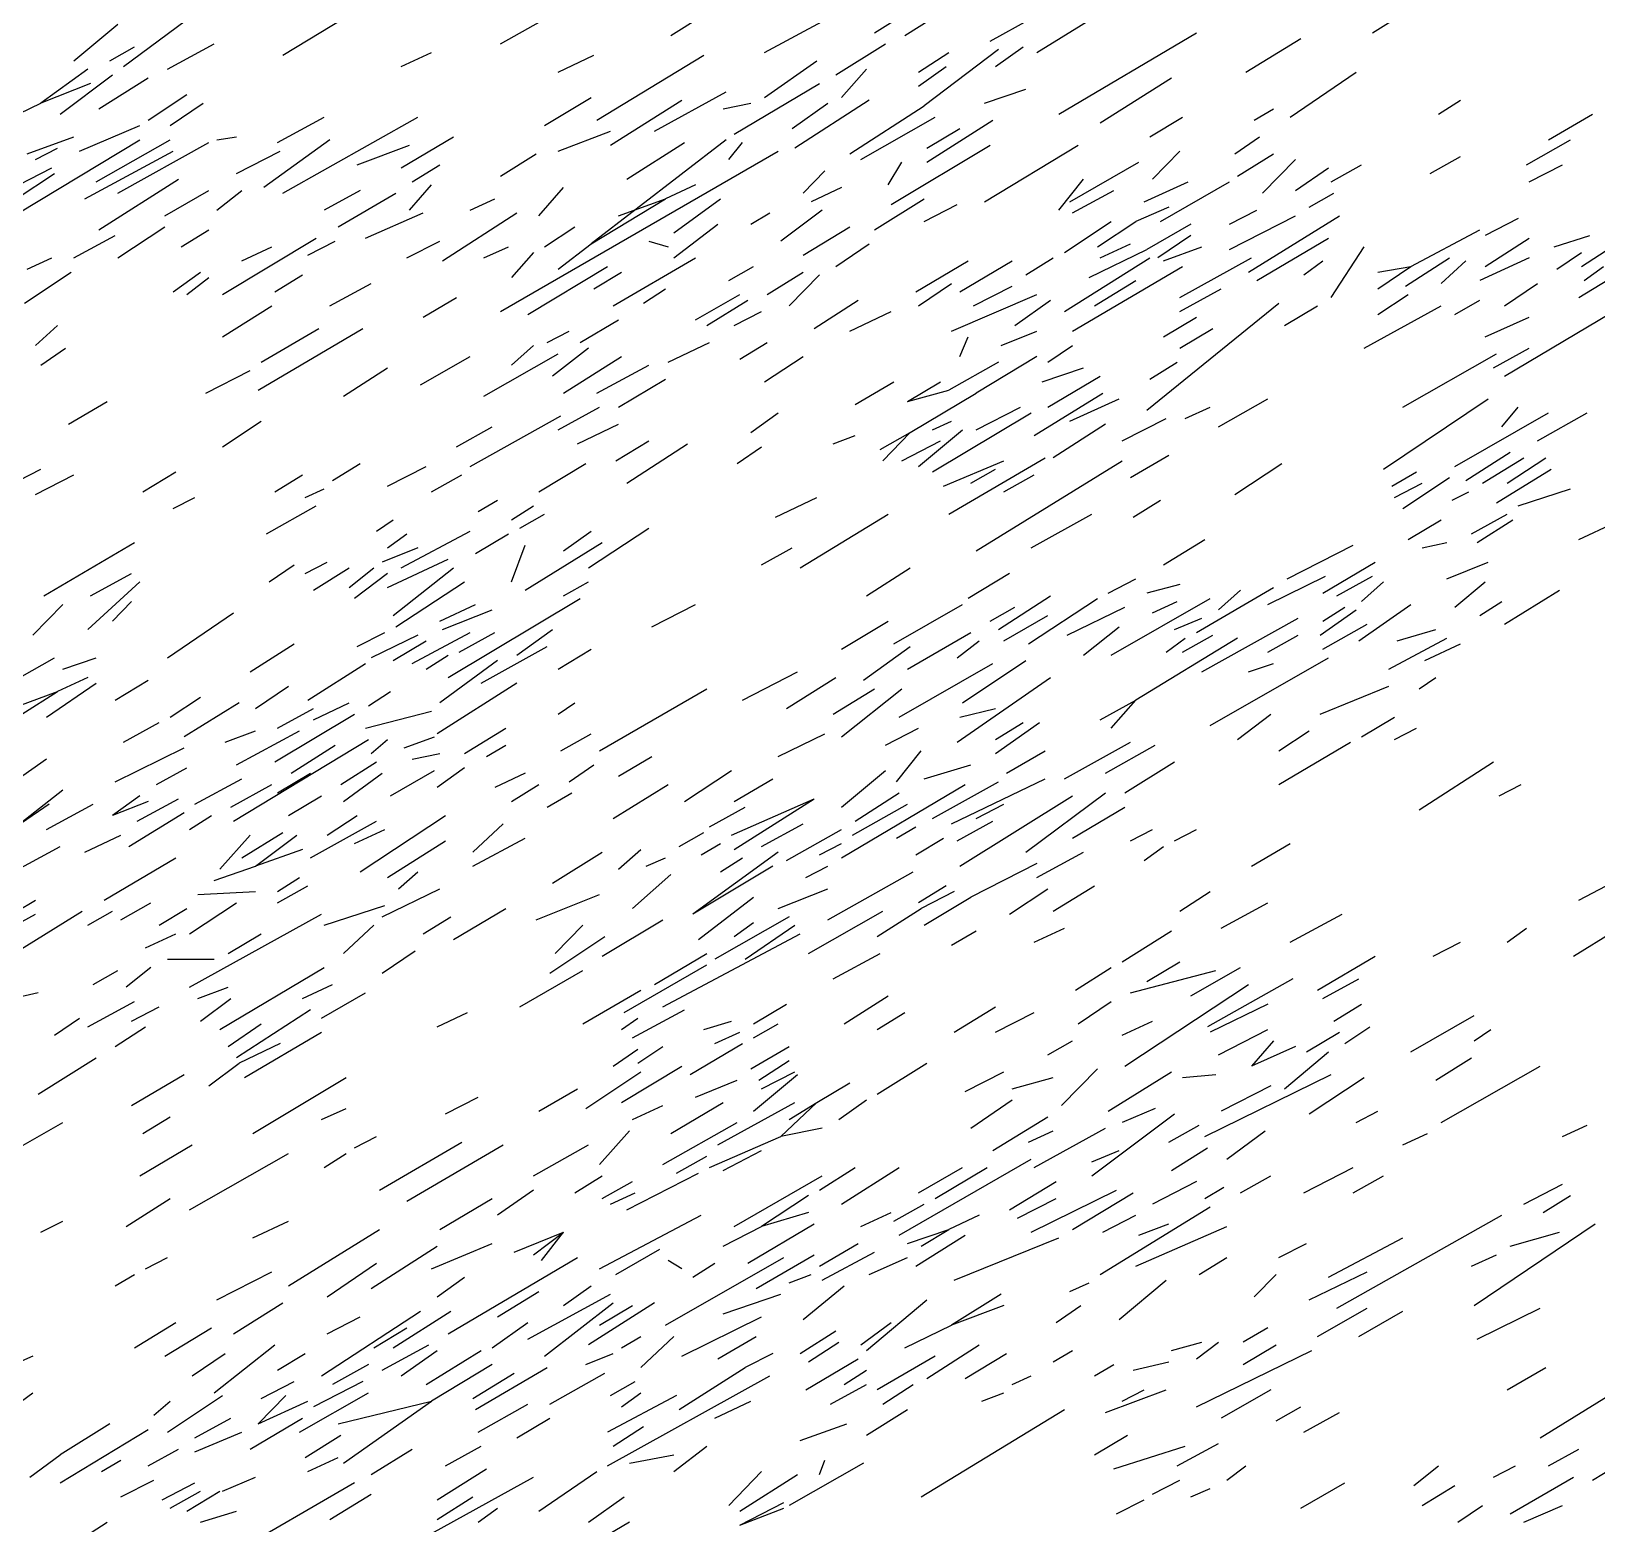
# Model space of a CAD drawing. Extents: x 0 to 599, y 0 to 600.
# Drawn here: x 108.6 to 212.7, y 66.2 to 165.4 of the extents above; entities that cross this region are included whole.
import ezdxf

# ---------------------------------------------------------------- set-up
doc = ezdxf.new("R2010")
doc.units = 0
doc.header["$MEASUREMENT"] = 0
doc.layers.add('LIMESTONE_FSET1', color=166, linetype='CONTINUOUS')

msp = doc.modelspace()

# ---------------------------------------------------------------- linework, layer by layer
at = {"layer": 'LIMESTONE_FSET1'}
for p, q in [((151.1, 165.12), (158.23, 169.61)), ((114.7, 163.06), (120, 166.99)), ((125.3, 163.81), (130.24, 166.8)), ((139.76, 164.56), (143.41, 166.61)), ((164.63, 165.3), (167.93, 167.36)), ((166.65, 165.12), (169.94, 167.18)), ((175.43, 163.99), (180, 166.8)), ((197.74, 165.3), (201.04, 167.36)), ((111.4, 163.43), (114.33, 165.87)), ((157.32, 163.99), (161.16, 166.05)), ((172.32, 164.74), (175.06, 166.24)), ((117.62, 162.87), (120.73, 164.56)), ((162.07, 162.5), (165.37, 164.56)), ((176.89, 159.88), (186.04, 165.3)), ((189.33, 162.68), (192.99, 164.93)), ((113.78, 163.43), (115.43, 164.37)), ((133.17, 163.06), (135.18, 163.99)), ((143.6, 162.68), (145.98, 163.81)), ((146.16, 159.5), (153.29, 163.81)), ((157.32, 161), (160.79, 163.43)), ((167.56, 162.68), (169.57, 163.99)), ((172.87, 164.18), (167.93, 160.44)), ((172.68, 163.06), (174.51, 164.37)), ((112.32, 162.87), (109.21, 160.62)), ((110.49, 159.88), (113.96, 162.5)), ((162.44, 161), (164.09, 162.87)), ((167.56, 161.75), (169.39, 163.06)), ((192.26, 159.69), (196.65, 162.68)), ((112.5, 161.93), (109.21, 160.62)), ((113.05, 160.25), (116.34, 162.31)), ((150, 158.75), (154.76, 161.37)), ((155.3, 158.56), (160.98, 161.93)), ((171.95, 160.62), (174.7, 161.56)), ((179.63, 159.31), (184.39, 162.31)), ((106.1, 159.13), (109.21, 160.62)), ((116.34, 159.5), (118.9, 161.19)), ((117.8, 159.13), (120, 160.62)), ((142.68, 159.13), (145.79, 161)), ((147.07, 157.82), (151.83, 160.81)), ((154.57, 160.25), (156.4, 160.62)), ((159.15, 158.94), (161.52, 160.62)), ((164.27, 160.81), (159.33, 157.63)), ((162.99, 157.25), (167.93, 160.44)), ((202.13, 159.88), (203.6, 160.81)), ((124.94, 158), (128.05, 159.69)), ((125.3, 154.63), (134.27, 159.69)), ((163.72, 156.88), (168.66, 159.69)), ((168.11, 156.69), (172.5, 159.5)), ((182.93, 158.38), (185.12, 159.69)), ((189.88, 159.5), (191.16, 160.25)), ((209.45, 158.19), (212.38, 159.88)), ((108.29, 157.25), (111.4, 158.38)), ((111.77, 157.44), (115.79, 159.13)), ((120.91, 158.19), (122.2, 158.38)), ((133.17, 156.32), (136.65, 158.38)), ((143.6, 157.44), (147.07, 158.75)), ((168.11, 157.63), (170.3, 158.94)), ((188.6, 157.25), (190.24, 158.38)), ((107.74, 153.32), (115.79, 158.19)), ((108.84, 156.88), (110.3, 157.63)), ((112.13, 154.26), (117.99, 157.44)), ((112.87, 155.38), (117.8, 158.19)), ((114.33, 154.63), (120.37, 158)), ((122.2, 155.94), (125.12, 157.44)), ((128.41, 158.19), (124.02, 155.01)), ((130.24, 156.51), (133.72, 157.82)), ((139.76, 146.77), (158.23, 157.44)), ((139.76, 155.76), (142.13, 157.25)), ((154.76, 158.19), (145.79, 151.26)), ((148.17, 155.57), (152.01, 158)), ((154.94, 156.88), (155.85, 158)), ((165.73, 153.88), (172.32, 157.82)), ((171.95, 154.07), (178.17, 157.82)), ((183.11, 155.57), (184.94, 157.44)), ((188.78, 155.76), (191.16, 157.25)), ((207.99, 156.51), (210.91, 158.19)), ((105.91, 154.26), (109.94, 156.32)), ((133.9, 155.38), (135.73, 156.51)), ((161.34, 156.13), (159.88, 154.63)), ((165.55, 155.2), (166.46, 156.69)), ((177.62, 154.07), (182.2, 156.69)), ((192.62, 156.88), (190.43, 154.63)), ((192.62, 154.82), (194.82, 156.32)), ((195, 155.38), (197.01, 156.51)), ((201.59, 155.94), (203.6, 157.07)), ((208.17, 155.38), (210.37, 156.51)), ((107.56, 154.26), (110.12, 155.94)), ((113.05, 152.2), (118.35, 155.57)), ((133.72, 153.51), (135.18, 155.2)), ((152.74, 155.2), (150.73, 154.26)), ((176.89, 153.51), (178.54, 155.57)), ((182.56, 154.07), (185.49, 155.38)), ((183.66, 152.76), (188.23, 155.38)), ((117.44, 153.14), (120.37, 154.82)), ((120.91, 153.51), (122.56, 154.82)), ((130.43, 154.82), (128.05, 153.51)), ((128.96, 152.39), (132.8, 154.63)), ((137.74, 153.51), (139.39, 154.26)), ((142.32, 153.14), (143.96, 155.01)), ((145.79, 151.26), (150.73, 154.26)), ((147.62, 153.14), (150.73, 154.26)), ((151.28, 152.01), (154.39, 154.26)), ((162.44, 155.01), (160.43, 154.07)), ((164.63, 152.2), (167.93, 154.26)), ((177.8, 153.32), (180.55, 154.82)), ((193.54, 153.7), (195.18, 154.63)), ((130.79, 151.64), (134.63, 153.32)), ((135.91, 150.14), (140.85, 153.32)), ((156.4, 152.57), (157.68, 153.32)), ((161.16, 153.51), (158.41, 151.45)), ((167.93, 152.76), (170.12, 153.88)), ((184.21, 153.7), (182.01, 152.76)), ((188.23, 152.57), (190.06, 153.51)), ((188.23, 150.89), (192.62, 153.14)), ((189.51, 149.39), (195.55, 153.14)), ((114.33, 150.33), (117.44, 152.39)), ((118.54, 151.08), (120.37, 152.2)), ((142.68, 151.08), (144.7, 152.39)), ((151.28, 150.33), (154.21, 152.57)), ((159.88, 150.51), (162.99, 152.39)), ((177.26, 150.7), (180.37, 152.76)), ((179.45, 151.08), (182.01, 152.76)), ((185.67, 152.57), (182.74, 150.89)), ((200.3, 149.77), (204.88, 152.2)), ((207.44, 152.95), (205.24, 151.83)), ((111.4, 150.33), (114.15, 151.83)), ((121.28, 147.89), (127.5, 151.64)), ((122.56, 150.14), (124.57, 151.08)), ((126.95, 150.51), (128.78, 151.45)), ((133.54, 150.33), (135.73, 151.45)), ((138.66, 150.33), (140.3, 151.08)), ((143.6, 149.58), (145.79, 151.26)), ((149.63, 151.45), (150.91, 151.08)), ((162.07, 149.77), (164.27, 151.26)), ((179.63, 150.33), (181.65, 151.26)), ((185.67, 151.83), (183.48, 150.33)), ((183.84, 150.14), (186.4, 151.08)), ((190.06, 148.83), (194.82, 151.64)), ((195, 147.71), (197.2, 151.08)), ((205.24, 149.77), (208.17, 151.64)), ((209.82, 151.08), (212.2, 151.83)), ((211.65, 149.77), (213.66, 151.08)), ((108.29, 149.58), (109.94, 150.33)), ((141.95, 150.7), (140.49, 149.02)), ((147.26, 147.15), (152.74, 150.33)), ((167.38, 148.08), (170.85, 150.14)), ((170.3, 148.08), (173.78, 150.14)), ((174.7, 149.2), (176.52, 150.33)), ((177.26, 146.77), (182.93, 150.33)), ((178.9, 149.02), (182.74, 150.89)), ((184.94, 147.71), (189.7, 150.33)), ((193.17, 149.2), (194.45, 150.14)), ((199.94, 148.46), (202.87, 150.33)), ((203.96, 150.14), (202.32, 148.64)), ((208.17, 150.33), (204.88, 148.83)), ((210, 149.58), (211.65, 150.7)), ((211.46, 147.71), (216.4, 150.7)), ((108.11, 147.33), (111.22, 149.39)), ((117.99, 148.08), (119.82, 149.39)), ((118.9, 147.89), (120.37, 149.02)), ((124.76, 148.08), (126.59, 149.2)), ((141.59, 146.58), (146.89, 149.77)), ((145.98, 148.27), (147.8, 149.39)), ((154.94, 148.83), (156.59, 149.77)), ((157.5, 147.89), (159.88, 149.39)), ((158.96, 147.15), (160.98, 149.2)), ((177.8, 145.46), (185.12, 149.77)), ((198.11, 148.27), (200.3, 149.77)), ((198.11, 149.39), (200.3, 149.77)), ((211.83, 148.83), (213.11, 149.77)), ((128.41, 147.15), (131.16, 148.64)), ((149.27, 147.33), (150.73, 148.27)), ((152.74, 146.21), (155.67, 147.89)), ((167.56, 147.15), (169.76, 148.64)), ((169.76, 145.46), (175.43, 147.89)), ((171.22, 147.15), (173.78, 148.46)), ((179.27, 147.15), (182.01, 148.83)), ((184.94, 146.77), (187.68, 148.27)), ((198.11, 146.58), (200.12, 147.89)), ((206.52, 147.15), (208.72, 148.64)), ((206.52, 147.15), (208.72, 148.64)), ((121.28, 145.09), (124.57, 147.15)), ((134.63, 146.4), (136.83, 147.71)), ((153.48, 145.83), (156.22, 147.52)), ((155.3, 145.83), (157.13, 146.77)), ((160.61, 145.65), (163.54, 147.52)), ((162.99, 145.46), (165.73, 146.77)), ((173.96, 145.83), (176.34, 147.52)), ((182.74, 140.22), (191.52, 147.33)), ((191.89, 145.83), (194.09, 147.15)), ((197.2, 144.34), (202.32, 147.15)), ((203.23, 146.58), (204.88, 147.52)), ((206.52, 142.46), (214.39, 147.15)), ((108.84, 144.52), (110.3, 145.83)), ((145.06, 144.71), (147.62, 146.21)), ((183.84, 145.09), (186.04, 146.4)), ((205.24, 145.09), (208.17, 146.4)), ((123.66, 141.53), (130.61, 145.65)), ((123.84, 143.4), (127.68, 145.65)), ((142.87, 144.71), (144.33, 145.46)), ((150.91, 143.4), (153.66, 144.71)), ((155.67, 143.59), (157.5, 144.71)), ((170.3, 143.78), (170.85, 145.09)), ((173.05, 144.52), (175.43, 145.46)), ((184.94, 144.34), (187.13, 145.65)), ((109.21, 143.21), (110.85, 144.34)), ((134.45, 141.9), (137.74, 143.78)), ((138.66, 141.15), (143.6, 143.96)), ((140.49, 143.21), (141.95, 144.52)), ((145.61, 144.34), (143.23, 142.46)), ((143.96, 141.34), (147.8, 143.78)), ((157.32, 142.09), (159.88, 143.78)), ((175.43, 143.78), (171.4, 141.34)), ((176.16, 143.4), (177.8, 144.52)), ((199.76, 140.41), (205.98, 143.96)), ((205.79, 143.03), (208.17, 144.34)), ((120.18, 141.34), (123.11, 142.84)), ((129.33, 141.15), (132.26, 143.03)), ((146.16, 141.34), (149.63, 143.21)), ((172.87, 143.4), (169.57, 141.53)), ((175.79, 142.09), (178.54, 143.03)), ((182.93, 142.28), (184.76, 143.4)), ((147.62, 140.41), (150.73, 142.28)), ((163.35, 140.59), (165.91, 142.09)), ((166.83, 140.78), (169.02, 142.09)), ((176.16, 140.41), (179.63, 142.46)), ((111.04, 139.28), (113.6, 140.78)), ((166.83, 140.78), (169.57, 141.53)), ((167.01, 138.72), (171.4, 141.34)), ((175.24, 138.53), (179.82, 141.34)), ((177.62, 139.47), (180.91, 140.97)), ((187.5, 139.1), (190.79, 140.97)), ((198.48, 136.29), (205.43, 140.97)), ((137.74, 136.47), (143.78, 139.84)), ((143.6, 138.91), (146.34, 140.41)), ((156.4, 138.72), (158.23, 140.03)), ((168.48, 136.1), (175.06, 140.03)), ((171.4, 138.91), (174.33, 140.41)), ((181.1, 138.16), (184.02, 139.66)), ((185.3, 139.66), (186.95, 140.41)), ((203.23, 136.47), (209.45, 140.03)), ((206.34, 139.1), (207.44, 140.41)), ((208.72, 138.16), (212.01, 140.03)), ((121.28, 137.78), (123.84, 139.47)), ((136.83, 137.78), (139.21, 139.1)), ((144.88, 137.97), (147.62, 139.28)), ((161.89, 137.97), (163.35, 138.53)), ((165, 137.6), (167.01, 138.72)), ((165.18, 136.85), (167.01, 138.72)), ((167.56, 136.47), (170.49, 138.91)), ((168.48, 138.91), (169.76, 139.47)), ((180, 139.28), (176.52, 137.04)), ((147.44, 136.85), (149.63, 138.16)), ((148.17, 135.35), (152.2, 137.97)), ((155.49, 136.66), (157.13, 137.78)), ((166.46, 136.85), (169.02, 138.16)), ((203.96, 135.54), (206.89, 137.41)), ((128.6, 135.54), (130.43, 136.66)), ((132.26, 135.16), (134.82, 136.47)), ((142.32, 134.79), (145.43, 136.66)), ((169.21, 135.16), (173.23, 136.85)), ((169.57, 133.29), (175.98, 137.04)), ((171.4, 130.86), (181.1, 136.85)), ((181.65, 135.73), (184.21, 137.22)), ((188.6, 134.6), (191.71, 136.66)), ((205.06, 135.35), (207.8, 137.04)), ((206.71, 135.35), (209.27, 137.04)), ((105.55, 134.41), (109.21, 136.29)), ((108.84, 134.6), (111.4, 135.91)), ((115.98, 134.79), (118.17, 136.1)), ((124.76, 134.79), (126.59, 135.91)), ((135.18, 134.79), (137.2, 135.91)), ((171.04, 135.35), (172.68, 136.29)), ((173.23, 134.79), (175.24, 135.91)), ((199.02, 135.16), (200.67, 136.1)), ((199.21, 134.41), (201.04, 135.35)), ((199.76, 133.67), (202.87, 135.73)), ((205.98, 134.04), (209.63, 136.29)), ((117.99, 133.67), (119.45, 134.41)), ((126.77, 134.41), (128.05, 134.98)), ((158.05, 133.1), (160.79, 134.41)), ((203.05, 134.23), (204.15, 134.79)), ((207.44, 133.85), (210.91, 134.98)), ((124.21, 131.98), (127.5, 133.85)), ((138.29, 133.48), (139.57, 134.23)), ((140.49, 132.92), (141.95, 133.85)), ((141.04, 132.36), (142.68, 133.29)), ((159.7, 129.73), (165.55, 133.29)), ((175.06, 131.05), (179.09, 133.29)), ((181.83, 133.1), (183.66, 134.23)), ((204.33, 131.98), (206.71, 133.29)), ((131.52, 132.17), (132.62, 132.92)), ((145.61, 129.73), (149.63, 132.36)), ((200.12, 131.61), (202.32, 132.92)), ((204.7, 131.42), (207.07, 132.92)), ((211.46, 131.61), (213.84, 132.73)), ((109.39, 127.86), (115.43, 131.42)), ((132.26, 131.05), (133.54, 131.98)), ((133.17, 129.73), (137.74, 132.17)), ((138.11, 130.67), (140.3, 131.98)), ((140.49, 128.8), (141.4, 131.23)), ((141.4, 128.24), (146.52, 131.42)), ((143.96, 130.86), (145.79, 132.17)), ((183.84, 129.92), (186.59, 131.61)), ((192.07, 128.99), (196.46, 131.23)), ((201.04, 131.05), (202.68, 131.42)), ((126.77, 129.36), (128.23, 130.11)), ((134.27, 131.05), (131.89, 130.11)), ((132.26, 128.42), (136.28, 130.3)), ((157.13, 129.92), (159.15, 131.05)), ((194.45, 128.05), (197.93, 130.11)), ((202.68, 128.99), (205.43, 130.11)), ((112.5, 127.86), (115.24, 129.36)), ((124.39, 128.8), (126.04, 129.92)), ((127.32, 128.24), (129.7, 129.73)), ((129.7, 128.42), (131.34, 129.73)), ((132.26, 129.36), (130.06, 127.68)), ((132.62, 126.55), (136.65, 129.73)), ((164.09, 127.86), (167.01, 129.73)), ((173.6, 129.36), (170.85, 127.68)), ((190.79, 127.3), (194.63, 129.17)), ((195.37, 127.86), (197.74, 129.17)), ((115.79, 128.8), (112.32, 125.62)), ((132.8, 125.8), (137.38, 128.8)), ((143.96, 127.86), (145.61, 128.8)), ((180.18, 128.05), (182.01, 128.99)), ((184.94, 128.61), (182.74, 128.05)), ((186.04, 125.43), (191.16, 128.42)), ((187.5, 126.93), (188.96, 128.24)), ((197.01, 127.49), (198.48, 128.8)), ((203.23, 127.11), (205.24, 128.8)), ((206.52, 125.99), (210.18, 128.24)), ((108.66, 125.24), (110.67, 127.3)), ((113.96, 126.18), (115.24, 127.49)), ((135.73, 126.18), (138.11, 127.3)), ((136.28, 122.43), (145.06, 127.68)), ((149.82, 125.8), (152.74, 127.3)), ((165.91, 124.68), (170.49, 127.3)), ((172.32, 126.18), (173.96, 127.11)), ((172.87, 125.62), (176.34, 127.86)), ((174.88, 124.68), (179.45, 127.68)), ((177.44, 125.24), (181.28, 127.11)), ((180.37, 123.93), (186.95, 127.68)), ((183.11, 126.74), (184.76, 127.49)), ((194.45, 126.18), (195.91, 127.11)), ((196.83, 124.87), (200.3, 127.3)), ((204.88, 126.55), (206.34, 127.49)), ((117.62, 123.74), (122.01, 126.74)), ((135.91, 125.62), (139.21, 126.93)), ((162.44, 124.31), (165.55, 126.18)), ((173.23, 124.87), (176.16, 126.55)), ((184.57, 125.62), (186.4, 126.37)), ((186.4, 122.81), (192.8, 126.37)), ((194.27, 125.24), (196.65, 126.93)), ((194.45, 124.31), (197.38, 125.99)), ((130.24, 124.49), (132.07, 125.43)), ((134.27, 125.24), (131.16, 123.74)), ((133.9, 123.37), (137.74, 125.43)), ((137.01, 124.12), (139.39, 125.43)), ((140.85, 123.93), (143.23, 125.62)), ((166.83, 123), (171.04, 125.43)), ((178.54, 123.93), (180.91, 125.8)), ((188.78, 125.05), (182.01, 120.94)), ((184.02, 124.12), (185.3, 125.05)), ((185.12, 124.12), (187.13, 125.24)), ((190.79, 124.12), (192.8, 125.24)), ((198.84, 123), (202.68, 125.05)), ((199.39, 124.87), (201.95, 125.62)), ((123.11, 122.81), (126.04, 124.68)), ((132.62, 123.56), (134.82, 124.87)), ((134.82, 123), (136.28, 123.93)), ((138.48, 122.06), (142.87, 124.49)), ((143.6, 123), (145.79, 124.31)), ((163.9, 122.25), (167.01, 124.49)), ((170.12, 123.74), (171.59, 124.87)), ((201.22, 123.56), (203.6, 124.68)), ((103.17, 119.81), (110.12, 123.74)), ((110.67, 123), (112.87, 123.74)), ((126.95, 120.94), (130.79, 123.37)), ((139.57, 123.56), (135.73, 120.75)), ((166.28, 119.81), (172.5, 123.37)), ((170.49, 120.75), (174.7, 123.56)), ((186.95, 119.25), (194.82, 123.74)), ((189.51, 122.81), (191.16, 123.37)), ((109.57, 119.81), (112.87, 122.06)), ((112.32, 122.43), (110.3, 121.5)), ((114.15, 120.94), (116.34, 122.25)), ((123.48, 120.37), (125.67, 121.87)), ((140.85, 122.06), (135.55, 118.69)), ((155.85, 120.94), (159.51, 122.81)), ((158.78, 120.37), (162.07, 122.43)), ((170.12, 118.13), (176.34, 122.43)), ((194.27, 120), (198.84, 121.87)), ((200.85, 121.68), (201.95, 122.43)), ((107.74, 120.56), (110.3, 121.5)), ((107.93, 120), (110.3, 121.5)), ((117.8, 119.81), (119.82, 121.12)), ((122.38, 120.75), (118.72, 118.5)), ((127.32, 119.63), (129.7, 120.75)), ((130.98, 120.56), (132.44, 121.5)), ((143.6, 120), (144.7, 120.75)), ((146.34, 117.57), (153.48, 121.68)), ((161.89, 120), (164.63, 121.68)), ((162.44, 118.5), (166.46, 121.68)), ((179.63, 119.63), (182.01, 120.94)), ((180.37, 119.06), (182.01, 120.94)), ((124.76, 116.82), (130.06, 120)), ((124.94, 119.06), (127.32, 120.37)), ((130.79, 119.06), (135.18, 120.19)), ((170.3, 119.81), (172.68, 120.37)), ((188.78, 118.32), (190.98, 120)), ((197.01, 118.5), (199.21, 119.81)), ((114.7, 118.13), (117.07, 119.44)), ((121.46, 118.13), (123.48, 118.88)), ((122.2, 116.63), (126.4, 118.88)), ((137.38, 117.38), (140.12, 119.06)), ((143.78, 117.57), (145.79, 118.69)), ((158.23, 117.19), (161.34, 118.69)), ((165.37, 117.94), (167.56, 119.06)), ((172.68, 117.38), (175.61, 119.44)), ((172.68, 118.32), (174.51, 119.44)), ((191.52, 117.57), (193.54, 118.88)), ((199.21, 118.32), (200.67, 119.06)), ((114.15, 115.51), (118.72, 117.75)), ((122.01, 112.89), (130.98, 118.32)), ((125.85, 116.07), (128.78, 117.94)), ((131.16, 117.38), (132.26, 118.32)), ((133.35, 117.75), (135.37, 118.5)), ((138.84, 117.19), (140.12, 117.94)), ((177.26, 115.69), (181.65, 118.13)), ((180, 116.07), (183.29, 117.94)), ((191.52, 115.32), (196.28, 118.13)), ((109.57, 117), (106.65, 114.95)), ((129.15, 115.32), (131.52, 116.82)), ((133.9, 117), (135.73, 117.38)), ((144.33, 115.51), (145.98, 116.63)), ((147.62, 115.88), (149.82, 117.19)), ((166.1, 115.51), (167.74, 117.57)), ((167.93, 115.69), (171.04, 116.63)), ((173.41, 116.07), (175.98, 117.57)), ((181.28, 114.76), (184.57, 116.82)), ((200.85, 113.63), (205.79, 116.82)), ((116.89, 115.32), (118.9, 116.44)), ((119.45, 114.01), (122.56, 115.69)), ((124.94, 114.76), (127.13, 116.07)), ((129.33, 114.2), (131.89, 116.07)), ((132.44, 114.57), (135.37, 116.26)), ((137.38, 116.44), (135.55, 115.13)), ((141.4, 116.07), (139.39, 115.13)), ((152.01, 114.2), (155.12, 116.26)), ((155.3, 114.2), (157.87, 115.69)), ((162.44, 113.82), (165.37, 116.26)), ((169.76, 112.7), (175.98, 115.69)), ((110.67, 114.95), (107.56, 112.51)), ((115.79, 114.57), (113.96, 113.26)), ((121.83, 113.82), (124.57, 115.32)), ((125.67, 113.26), (127.87, 114.57)), ((140.49, 114.2), (142.32, 115.32)), ((142.87, 113.82), (144.51, 114.76)), ((147.26, 113.07), (150.91, 115.32)), ((162.44, 110.45), (170.67, 115.32)), ((163.35, 112.89), (166.28, 114.76)), ((168.48, 113.07), (172.87, 115.51)), ((170.3, 109.89), (177.8, 114.57)), ((174.7, 110.83), (180, 114.76)), ((206.16, 114.57), (207.62, 115.32)), ((109.76, 114.01), (107.56, 112.51)), ((109.57, 112.32), (112.68, 114.01)), ((116.34, 114.2), (113.96, 113.26)), ((115.61, 112.89), (118.35, 114.38)), ((153.66, 112.51), (156.04, 113.82)), ((155.12, 111.95), (160.61, 114.38)), ((155.3, 111.01), (160.61, 114.38)), ((163.17, 111.95), (166.83, 114.01)), ((171.4, 113.07), (173.23, 114.01)), ((177.8, 111.76), (181.28, 113.82)), ((115.06, 111.2), (118.72, 113.45)), ((119.09, 112.32), (120.55, 113.26)), ((127.13, 110.45), (131.52, 112.89)), ((128.23, 111.95), (130.24, 113.26)), ((130.43, 109.52), (136.1, 113.26)), ((137.93, 110.83), (139.94, 112.7)), ((157.13, 111.2), (159.88, 112.7)), ((166.1, 111.76), (167.38, 112.51)), ((170.12, 111.58), (172.5, 112.89)), ((112.13, 110.83), (114.51, 111.95)), ((121.1, 109.7), (123.11, 111.95)), ((122.56, 110.45), (125.3, 112.14)), ((123.48, 109.89), (126.22, 111.95)), ((130.06, 111.39), (132.07, 112.32)), ((132.26, 109.14), (136.1, 111.58)), ((137.93, 109.89), (141.4, 111.76)), ((151.65, 111.2), (153.29, 112.14)), ((153.11, 110.64), (154.39, 111.39)), ((158.78, 110.27), (162.44, 112.32)), ((160.98, 110.64), (162.44, 111.39)), ((167.38, 110.64), (169.21, 111.76)), ((181.65, 111.58), (183.11, 112.32)), ((184.57, 111.58), (186.04, 112.32)), ((189.7, 109.89), (192.26, 111.39)), ((104.63, 108.02), (110.49, 111.2)), ((113.41, 107.64), (118.17, 110.45)), ((126.59, 111.01), (123.48, 109.89)), ((143.23, 108.77), (146.52, 110.83)), ((147.62, 109.7), (149.09, 111.01)), ((149.45, 109.89), (150.73, 110.45)), ((158.23, 110.83), (152.56, 106.71)), ((154.39, 109.52), (155.85, 110.45)), ((175.43, 109.14), (178.54, 110.83)), ((182.56, 110.27), (183.84, 111.2)), ((120.73, 108.95), (123.48, 109.89)), ((132.99, 108.39), (134.27, 109.52)), ((148.54, 107.08), (151.1, 109.33)), ((157.87, 109.89), (152.56, 106.71)), ((160.06, 109.14), (161.52, 109.89)), ((161.52, 106.33), (167.2, 109.52)), ((175.43, 110.08), (171.04, 107.83)), ((124.94, 108.21), (126.4, 109.14)), ((124.94, 107.46), (126.95, 108.58)), ((131.89, 106.52), (135.73, 108.39)), ((158.23, 107.08), (161.52, 108.39)), ((169.39, 108.58), (167.56, 107.46)), ((173.6, 106.71), (176.16, 108.39)), ((176.52, 106.9), (179.27, 108.58)), ((211.46, 107.64), (213.29, 108.58)), ((105.73, 105.77), (108.84, 107.64)), ((114.51, 106.33), (116.52, 107.46)), ((119.09, 105.4), (122.2, 107.46)), ((119.63, 108.02), (123.48, 108.21)), ((128.05, 105.96), (132.07, 107.27)), ((142.13, 106.33), (146.34, 108.02)), ((152.93, 105.02), (156.59, 107.83)), ((169.94, 108.21), (167.74, 107.08)), ((167.93, 105.96), (171.04, 107.83)), ((184.94, 106.9), (186.95, 108.21)), ((187.68, 105.77), (190.79, 107.46)), ((100.06, 99.59), (111.95, 106.9)), ((106.83, 105.59), (108.84, 106.71)), ((112.32, 105.96), (113.96, 106.9)), ((117.07, 105.96), (118.9, 107.08)), ((119.09, 101.84), (127.87, 106.71)), ((134.63, 105.4), (136.46, 106.52)), ((136.65, 105.02), (140.12, 107.08)), ((146.52, 103.9), (150.55, 106.33)), ((158.96, 106.52), (154.02, 103.71)), ((160.24, 104.09), (165.18, 106.9)), ((164.82, 105.21), (167.74, 107.08)), ((192.26, 104.84), (195.73, 106.71)), ((116.16, 104.46), (118.17, 105.4)), ((121.65, 104.09), (123.84, 105.4)), ((129.33, 104.09), (131.34, 105.96)), ((143.05, 102.78), (146.71, 105.21)), ((143.41, 104.09), (145.24, 105.96)), ((150.55, 100.53), (159.7, 105.4)), ((155.3, 105.21), (156.59, 106.15)), ((156.04, 103.71), (159.33, 105.96)), ((169.76, 104.65), (171.4, 105.59)), ((175.24, 104.84), (177.26, 105.77)), ((181.1, 103.53), (184.39, 105.59)), ((206.71, 104.84), (207.99, 105.77)), ((211.1, 103.9), (213.84, 105.59)), ((131.89, 102.78), (134.09, 104.27)), ((150, 102.03), (153.48, 104.09)), ((161.89, 102.4), (165, 104.09)), ((201.77, 103.9), (203.6, 104.84)), ((116.52, 103.15), (114.88, 101.84)), ((117.62, 103.71), (120.73, 103.71)), ((121.1, 99.03), (128.05, 103.15)), ((147.99, 100.16), (153.48, 103.34)), ((177.99, 101.65), (180.37, 103.15)), ((182.74, 102.22), (184.94, 103.53)), ((185.67, 101.28), (188.96, 103.15)), ((194.09, 101.65), (197.93, 103.9)), ((112.68, 102.03), (114.33, 102.96)), ((126.59, 101.09), (128.6, 102.03)), ((141.04, 100.53), (145.24, 102.96)), ((181.28, 96.6), (189.51, 102.03)), ((181.65, 101.47), (187.32, 102.96)), ((192.44, 102.4), (186.77, 99.22)), ((194.45, 101.09), (196.83, 102.4)), ((109.02, 101.47), (107.38, 101.09)), ((119.63, 101.09), (121.65, 101.84)), ((119.82, 99.59), (121.83, 101.09)), ((127.87, 99.78), (130.79, 101.47)), ((145.24, 99.41), (149.09, 101.65)), ((162.62, 99.41), (165.55, 101.28)), ((112.32, 99.22), (115.43, 100.9)), ((115.24, 99.59), (117.07, 100.53)), ((127.13, 100.34), (122.2, 97.16)), ((135.55, 99.22), (137.56, 100.16)), ((148.54, 98.47), (152.01, 100.34)), ((156.59, 99.41), (158.78, 100.72)), ((164.82, 99.03), (166.65, 100.16)), ((169.94, 98.85), (172.68, 100.53)), ((172.68, 98.85), (175.24, 100.16)), ((178.17, 99.41), (180.37, 100.9)), ((190.79, 100.72), (186.95, 98.85)), ((195.18, 99.59), (197.01, 100.72)), ((200.3, 97.54), (204.51, 99.97)), ((110.12, 98.66), (111.77, 99.78)), ((114.15, 97.91), (116.16, 99.22)), ((121.65, 97.91), (123.84, 99.41)), ((147.8, 99.03), (148.9, 99.78)), ((153.29, 99.03), (155.12, 99.59)), ((156.59, 98.47), (158.23, 99.41)), ((181.1, 98.66), (183.11, 99.59)), ((187.5, 97.35), (190.79, 99.03)), ((195.91, 98.1), (197.56, 99.22)), ((204.51, 98.28), (205.61, 99.03)), ((125.12, 98.1), (122.38, 96.79)), ((122.74, 95.85), (127.87, 98.85)), ((148.9, 96.79), (150.55, 97.91)), ((152.38, 96.04), (155.85, 98.1)), ((154.02, 98.1), (155.67, 98.85)), ((156.4, 96.41), (158.96, 97.91)), ((176.16, 97.35), (177.8, 98.28)), ((191.16, 98.28), (189.7, 96.6)), ((192.62, 97.91), (189.7, 96.6)), ((193.35, 97.54), (195.55, 98.85)), ((109.02, 94.73), (112.87, 97.16)), ((147.26, 96.6), (148.9, 97.72)), ((156.95, 95.66), (158.96, 96.97)), ((191.89, 95.1), (194.82, 97.54)), ((201.95, 95.66), (204.33, 97.16)), ((115.24, 93.98), (118.72, 96.04)), ((120.37, 95.29), (122.38, 96.79)), ((123.29, 92.11), (129.51, 95.85)), ((145.43, 93.79), (149.09, 96.22)), ((147.8, 94.17), (151.83, 96.6)), ((156.59, 93.6), (159.51, 96.04)), ((157.13, 95.1), (159.33, 96.22)), ((164.82, 94.73), (168.11, 96.79)), ((170.67, 94.91), (173.23, 96.22)), ((173.78, 95.1), (176.52, 95.85)), ((177.07, 93.98), (179.45, 96.41)), ((180.18, 93.6), (184.39, 96.22)), ((185.12, 95.85), (187.32, 96.04)), ((186.59, 91.92), (195, 96.04)), ((193.54, 93.42), (197.2, 95.85)), ((202.32, 92.85), (208.9, 96.6)), ((142.32, 93.6), (144.88, 95.1)), ((152.74, 94.54), (155.49, 95.66)), ((160.79, 94.17), (162.99, 95.48)), ((190.98, 95.29), (187.68, 93.6)), ((127.87, 93.04), (129.51, 93.79)), ((136.1, 93.42), (138.29, 94.54)), ((148.54, 93.04), (150.55, 93.98)), ((151.1, 92.11), (154.57, 94.17)), ((154.21, 91.36), (159.33, 94.17)), ((158.41, 91.92), (160.79, 94.17)), ((158.96, 93.04), (160.79, 94.17)), ((162.26, 93.04), (164.09, 94.35)), ((171.04, 92.48), (173.78, 94.35)), ((183.29, 93.79), (181.1, 92.85)), ((104.09, 89.11), (110.67, 92.85)), ((115.98, 92.11), (117.8, 93.23)), ((150.55, 90.05), (155.49, 92.85)), ((172.5, 90.98), (176.16, 93.23)), ((179.09, 89.3), (184.57, 93.42)), ((184.21, 91.54), (186.22, 92.67)), ((196.65, 92.85), (198.11, 93.6)), ((210.37, 91.92), (212.01, 92.67)), ((130.06, 91.17), (131.52, 91.92)), ((146.34, 90.05), (148.35, 92.29)), ((153.66, 89.86), (158.41, 91.92)), ((161.16, 92.48), (158.41, 91.92)), ((174.88, 91.54), (176.52, 92.29)), ((175.24, 89.86), (180, 92.48)), ((188.05, 90.42), (190.61, 92.29)), ((199.76, 91.36), (201.4, 92.11)), ((115.79, 89.3), (119.27, 91.36)), ((119.09, 87.05), (125.67, 90.8)), ((128.05, 89.86), (129.51, 90.8)), ((131.71, 88.36), (137.2, 91.54)), ((133.54, 87.61), (139.94, 91.36)), ((141.95, 89.3), (145.61, 91.36)), ((151.46, 89.49), (153.48, 90.61)), ((154.57, 89.67), (157.13, 90.98)), ((179.09, 90.23), (180.91, 90.98)), ((184.39, 89.67), (186.77, 91.17)), ((160.98, 88.36), (163.35, 89.86)), ((162.44, 87.43), (166.28, 89.86)), ((166.28, 85.37), (175.06, 90.42)), ((167.56, 88.17), (170.49, 89.86)), ((168.66, 87.8), (172.13, 89.86)), ((193.17, 88.17), (196.46, 89.86)), ((144.7, 88.17), (146.52, 89.3)), ((146.52, 87.8), (148.54, 88.92)), ((148.17, 87.05), (152.93, 89.49)), ((155.3, 85.93), (161.16, 89.3)), ((173.6, 87.05), (176.71, 88.92)), ((186.04, 88.92), (183.11, 87.43)), ((186.59, 87.8), (187.87, 88.55)), ((188.96, 88.17), (190.98, 89.3)), ((196.46, 88.17), (198.48, 89.3)), ((207.8, 87.43), (210.37, 88.74)), ((114.88, 85.93), (117.8, 87.8)), ((135.73, 85.74), (139.21, 87.8)), ((141.95, 88.36), (139.57, 86.68)), ((147.07, 87.43), (148.72, 88.17)), ((160.24, 87.99), (157.13, 85.93)), ((174.15, 86.49), (176.71, 87.8)), ((175.06, 85.55), (180.73, 88.36)), ((177.8, 85.74), (181.83, 88.17)), ((209.09, 86.86), (210.91, 87.99)), ((146.34, 83.12), (153.11, 86.68)), ((160.24, 86.86), (157.13, 85.93)), ((163.72, 85.93), (165.73, 86.86)), ((165.91, 86.3), (167.93, 87.43)), ((171.59, 86.68), (169.57, 85.74)), ((179.63, 82.75), (186.95, 87.24)), ((179.82, 85.55), (182.01, 86.68)), ((195.37, 80.5), (206.34, 86.68)), ((109.21, 85.55), (110.67, 86.3)), ((123.29, 85.18), (125.67, 86.3)), ((125.67, 82), (131.71, 85.74)), ((140.67, 84.24), (143.96, 85.55)), ((141.95, 84.06), (143.96, 85.55)), ((142.5, 83.68), (143.96, 85.55)), ((154.57, 84.62), (157.13, 85.93)), ((156.22, 83.49), (160.61, 86.12)), ((166.83, 84.8), (169.57, 85.74)), ((167.38, 83.31), (170.67, 85.37)), ((167.74, 84.62), (169.57, 85.74)), ((182.01, 83.31), (188.05, 85.93)), ((182.2, 85.37), (184.21, 86.12)), ((204.51, 80.69), (212.56, 86.12)), ((206.89, 84.62), (210.18, 85.55)), ((131.16, 81.81), (135.55, 84.62)), ((135.18, 83.12), (139.21, 84.8)), ((147.44, 82.75), (150.37, 84.43)), ((160.98, 83.31), (163.54, 84.8)), ((169.94, 82.37), (176.89, 85.18)), ((191.52, 83.87), (193.35, 84.8)), ((194.82, 82.56), (199.76, 85.18)), ((116.16, 83.12), (117.62, 83.87)), ((128.23, 81.25), (131.52, 83.49)), ((136.28, 78.81), (144.88, 83.87)), ((150.73, 79.38), (158.6, 83.87)), ((151.83, 83.12), (150.91, 83.68)), ((152.56, 82.56), (154.02, 83.49)), ((156.77, 81.81), (160.61, 84.06)), ((161.16, 82.37), (164.63, 84.24)), ((164.27, 82.75), (166.83, 83.87)), ((186.22, 82.75), (188.05, 83.87)), ((204.33, 83.31), (205.98, 84.06)), ((114.15, 82), (115.43, 82.75)), ((120.91, 81.06), (124.57, 82.93)), ((135.55, 81.25), (137.38, 82.56)), ((158.96, 82.18), (160.43, 82.75)), ((180.91, 79.75), (184.02, 82.37)), ((189.88, 81.25), (191.34, 82.75)), ((193.54, 81.06), (197.38, 82.93)), ((139.57, 79.94), (142.32, 81.62)), ((141.59, 78.44), (147.07, 81.44)), ((143.96, 80.69), (145.79, 82)), ((154.57, 80.12), (158.41, 81.44)), ((159.88, 79.75), (162.62, 82)), ((173.05, 81.44), (169.76, 79.38)), ((177.62, 81.62), (178.9, 82.18)), ((122.01, 78.81), (125.3, 80.87)), ((127.87, 76.01), (134.45, 80.31)), ((132.62, 77.88), (136.46, 80.31)), ((142.68, 77.32), (147.26, 80.87)), ((150, 80.87), (145.61, 78.07)), ((146.34, 79.38), (148.54, 80.69)), ((164.09, 77.69), (168.11, 81.06)), ((173.23, 80.69), (169.76, 79.38)), ((176.71, 79.56), (178.35, 80.69)), ((194.09, 78.63), (197.38, 80.5)), ((196.83, 78.63), (199.76, 80.31)), ((204.7, 78.44), (208.9, 80.5)), ((115.43, 77.88), (118.17, 79.56)), ((117.44, 77.32), (120.55, 79.19)), ((128.23, 78.81), (130.43, 79.94)), ((131.34, 77.88), (133.54, 79.19)), ((139.21, 77.88), (141.59, 79.56)), ((151.83, 77.32), (157.13, 79.94)), ((163.72, 78.07), (165.73, 79.56)), ((166.65, 77.88), (169.76, 79.38)), ((190.79, 79.19), (189.15, 78.25)), ((120.73, 74.88), (124.76, 78.07)), ((131.89, 76.38), (135, 78.07)), ((147.8, 77.88), (149.09, 78.63)), ((149.09, 76.57), (151.28, 78.63)), ((154.21, 77.13), (156.77, 78.63)), ((159.7, 77.5), (162.07, 79)), ((160.24, 76.94), (162.26, 78.25)), ((168.11, 75.82), (171.59, 78.07)), ((184.39, 77.69), (186.4, 78.25)), ((186.04, 77.13), (187.5, 78.25)), ((189.15, 76.76), (191.34, 78.07)), ((108.66, 77.32), (105.73, 76.01)), ((119.27, 76.01), (121.46, 77.5)), ((124.94, 76.38), (126.77, 77.5)), ((133.17, 76.01), (135.55, 77.69)), ((134.82, 75.44), (138.48, 77.69)), ((145.43, 76.76), (147.26, 77.5)), ((157.87, 77.5), (156.04, 76.57)), ((160.06, 75.07), (163.54, 77.13)), ((168.66, 77.32), (164.82, 75.07)), ((170.67, 75.82), (173.41, 77.5)), ((176.52, 76.94), (177.8, 77.69)), ((186.04, 73.95), (193.72, 77.69)), ((130.98, 76.76), (128.6, 75.44)), ((139.21, 76.76), (135.18, 74.32)), ((137.93, 74.51), (140.67, 76.19)), ((138.11, 73.76), (142.87, 76.57)), ((143.05, 74.13), (146.71, 76.19)), ((146.89, 70.02), (157.68, 76.01)), ((151.65, 73.76), (156.04, 76.57)), ((162.62, 75.44), (164.09, 76.38)), ((173.78, 75.44), (175.06, 76.01)), ((179.27, 76.01), (180.55, 76.76)), ((181.83, 76.38), (184.21, 76.94)), ((206.71, 75.07), (209.27, 76.57)), ((123.84, 74.51), (126.04, 75.63)), ((130.61, 75.63), (127.32, 73.95)), ((147.07, 74.7), (148.72, 75.63)), ((161.71, 74.13), (164.09, 75.44)), ((165.18, 74.13), (167.2, 75.44)), ((180, 73.57), (184.02, 75.07)), ((181.1, 74.32), (182.56, 75.07)), ((190.98, 75.07), (187.68, 73.2)), ((208.9, 71.89), (214.94, 75.63)), ((106.65, 73.39), (108.66, 74.88)), ((116.71, 73.39), (117.8, 74.32)), ((117.62, 72.26), (121.28, 74.7)), ((125.49, 74.7), (123.66, 72.82)), ((123.66, 72.82), (126.95, 74.32)), ((126.4, 72.26), (130.98, 74.88)), ((128.96, 72.82), (135.18, 74.32)), ((129.33, 70.2), (135.18, 74.32)), ((138.29, 72.26), (141.59, 74.13)), ((151.46, 74.7), (146.89, 72.26)), ((147.8, 73.95), (149.09, 74.88)), ((154.02, 73.2), (156.4, 74.32)), ((171.77, 74.32), (173.23, 74.88)), ((191.34, 73.01), (192.99, 73.95)), ((119.45, 71.89), (121.83, 73.2)), ((123.11, 71.14), (126.59, 73.2)), ((140.85, 71.89), (143.05, 73.2)), ((164.09, 72.07), (166.83, 73.76)), ((167.74, 67.96), (177.26, 73.76)), ((193.17, 72.26), (195.55, 73.57)), ((113.78, 72.82), (110.49, 70.76)), ((110.49, 68.89), (116.34, 72.45)), ((119.45, 70.95), (122.56, 72.26)), ((126.77, 70.58), (129.15, 72.07)), ((147.26, 71.33), (149.27, 72.64)), ((159.7, 71.7), (162.8, 72.82)), ((179.27, 70.76), (181.46, 72.07)), ((116.34, 70.02), (118.35, 71.14)), ((131.16, 69.45), (133.9, 71.14)), ((136.1, 70.02), (138.48, 71.33)), ((151.28, 69.64), (153.48, 71.33)), ((180.55, 69.83), (185.3, 71.33)), ((184.76, 70.02), (187.5, 71.51)), ((209.45, 70.02), (211.46, 71.14)), ((108.48, 69.27), (110.49, 70.76)), ((113.23, 69.64), (114.51, 70.39)), ((126.95, 69.64), (128.96, 70.58)), ((135.55, 67.77), (138.84, 69.83)), ((148.35, 70.2), (151.28, 70.76)), ((163.9, 70.2), (158.96, 67.39)), ((160.98, 69.45), (161.34, 70.39)), ((188.05, 69.08), (189.33, 70.02)), ((200.49, 68.71), (202.13, 70.02)), ((205.79, 69.27), (207.26, 70.02)), ((212.38, 69.08), (214.57, 70.39)), ((114.51, 67.96), (116.71, 69.08)), ((117.26, 67.77), (119.45, 68.89)), ((121.28, 68.33), (123.48, 69.27)), ((130.06, 68.89), (121.65, 64.02)), ((135.18, 65.52), (141.95, 69.27)), ((142.32, 67.02), (146.16, 69.64)), ((154.94, 67.39), (157.13, 69.64)), ((155.67, 67.02), (159.51, 69.45)), ((183.11, 68.14), (184.94, 69.08)), ((192.99, 67.21), (195.91, 68.89)), ((201.04, 67.39), (203.23, 68.71)), ((206.89, 66.83), (211.1, 69.27)), ((117.8, 67.21), (119.82, 68.33)), ((118.9, 67.02), (121.1, 68.33)), ((128.41, 66.46), (131.16, 68.14)), ((135.55, 66.46), (137.93, 67.96)), ((145.61, 66.27), (147.99, 67.96)), ((180.73, 66.83), (182.56, 67.77)), ((185.67, 67.96), (186.95, 68.52)), ((119.82, 66.27), (122.2, 67.02)), ((138.29, 66.27), (139.57, 67.21)), ((155.67, 66.08), (158.6, 67.58)), ((155.67, 66.08), (158.6, 67.21)), ((203.41, 66.27), (205.06, 67.39)), ((207.8, 66.27), (210.37, 67.39)), ((110.12, 64.02), (113.6, 66.27)), ((148.35, 66.27), (145.79, 64.77))]:
    msp.add_line(p, q, dxfattribs=at)

doc.saveas('drawing.dxf')
